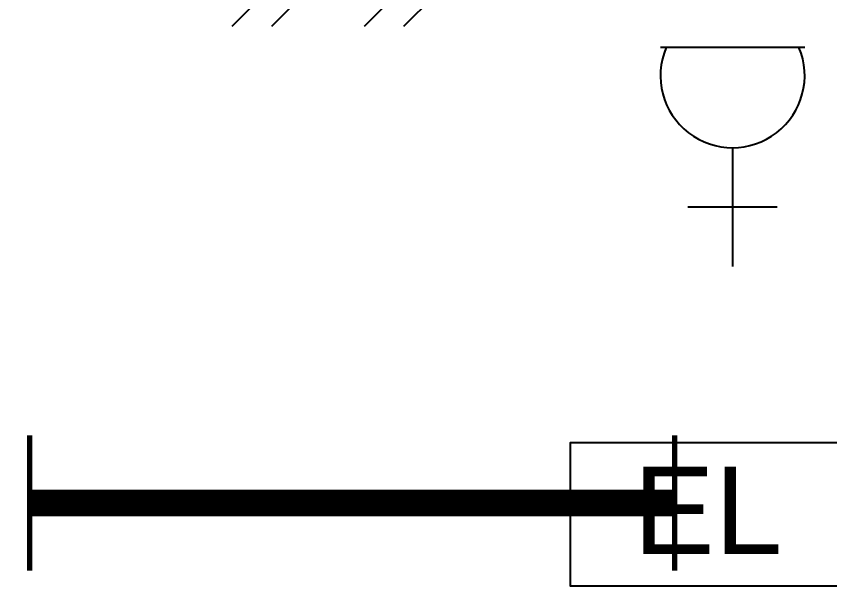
# Model space of a CAD drawing. Header units: inches. Extents: x -106706990 to 300603, y -86718466 to 1728185.
# Drawn here: x 144897 to 146436, y 38664 to 39742 of the extents above; entities that cross this region are included whole.
import ezdxf

# ---------------------------------------------------------------- set-up
doc = ezdxf.new("R2010")
doc.units = ezdxf.units.IN
doc.header["$MEASUREMENT"] = 0
doc.linetypes.add('DASHED2', pattern=[0.375, 0.25, -0.125])
for name, color, linetype in [('A-TXTBOMBA', 7, 'Continuous'), ('A-WLH', 7, 'Continuous'), ('area', 3, 'Continuous'), ('ELECT', 6, 'Continuous'), ('elk_LAMPU', 6, 'Continuous'), ('lamb(new)', 5, 'Continuous')]:
    doc.layers.add(name, color=color, linetype=linetype)
doc.layers.get('area').off()
doc.layers.get('elk_LAMPU').off()
doc.styles.add('arial', font='arial.ttf')

# ---------------------------------------------------------------- blocks, each defined once
blk = doc.blocks.new('A$C52B244CD')
at = {"layer": 'A-WLH', "color": 8}
for p, q in [((0, 0), (250, 250)), ((75, 0), (325, 250)), ((250, 0), (500, 250)), ((325, 0), (575, 250))]:
    blk.add_line(p, q, dxfattribs=at)
blk = doc.blocks.new('YBC 136')
at = {"layer": 'lamb(new)'}
for points, const_width in [([(86612635.7, -1195077), (86612635.7, -1195333.2)], 10.2), ([(86613855.7, -1195077), (86613855.7, -1195333.2)], 10.2), ([(86612635.7, -1195205.1), (86613855.7, -1195205.1)], 50.8)]:
    blk.add_lwpolyline(points, dxfattribs=dict(at, const_width=const_width))
blk = doc.blocks.new('*U506')
at = {"layer": 'lamb(new)'}
blk.add_blockref('YBC 136', (-86613245.7, 1195205.1, -4.3), dxfattribs=at)
blk = doc.blocks.new('*U507')
at = {"layer": 'lamb(new)', "color": 0, "linetype": 'ByBlock', "lineweight": -2, "transparency": 16777216}
blk.add_blockref('*U506', (5600, 0), dxfattribs=at)
blk = doc.blocks.new('Elight')
at = {"layer": 'A-TXTBOMBA', "color": 6}
blk.add_lwpolyline([(86606267.2, -1196730.5), (86605730.7, -1196730.5), (86605730.7, -1197000.7), (86606267.2, -1197000.7)], close=True, dxfattribs=at)
at = {"layer": 'A-TXTBOMBA', "color": 6, "style": 'arial'}
blk.add_text('EL', height=164.84, dxfattribs=at).set_placement((86605850.2, -1196940.4))
blk = doc.blocks.new('SOCKET(in)')
at = {"layer": 'ELECT', "color": 6}
for p, q in [((86605160, -1198079.2), (86605160, -1197854.2)), ((86605075.7, -1197966.7), (86605244.4, -1197966.7)), ((86605023.6, -1198269), (86605296.4, -1198269))]:
    blk.add_line(p, q, dxfattribs=at)
blk.add_arc((86605160, -1198215.6), 136.4, 336.9763, 203.0237, dxfattribs=at)

msp = doc.modelspace()

# ---------------------------------------------------------------- block references
at = {"layer": 'A-WLH', "color": 8}
msp.add_blockref('A$C52B244CD', (145305.4, 39723), dxfattribs=at)
at = {"layer": 'area'}
msp.add_blockref('Elight', (-86459786, 1235664.7), dxfattribs=at)
at = {"layer": 'elk_LAMPU', "color": 0, "linetype": 'DASHED2', "lineweight": 18, "rotation": 180}
msp.add_blockref('SOCKET(in)', (86751411.8, -1158586.3), dxfattribs=at)
at = {"layer": 'lamb(new)'}
msp.add_blockref('*U507', (139932.5, 38820.6, 4.3), dxfattribs=at)

doc.saveas('drawing.dxf')
